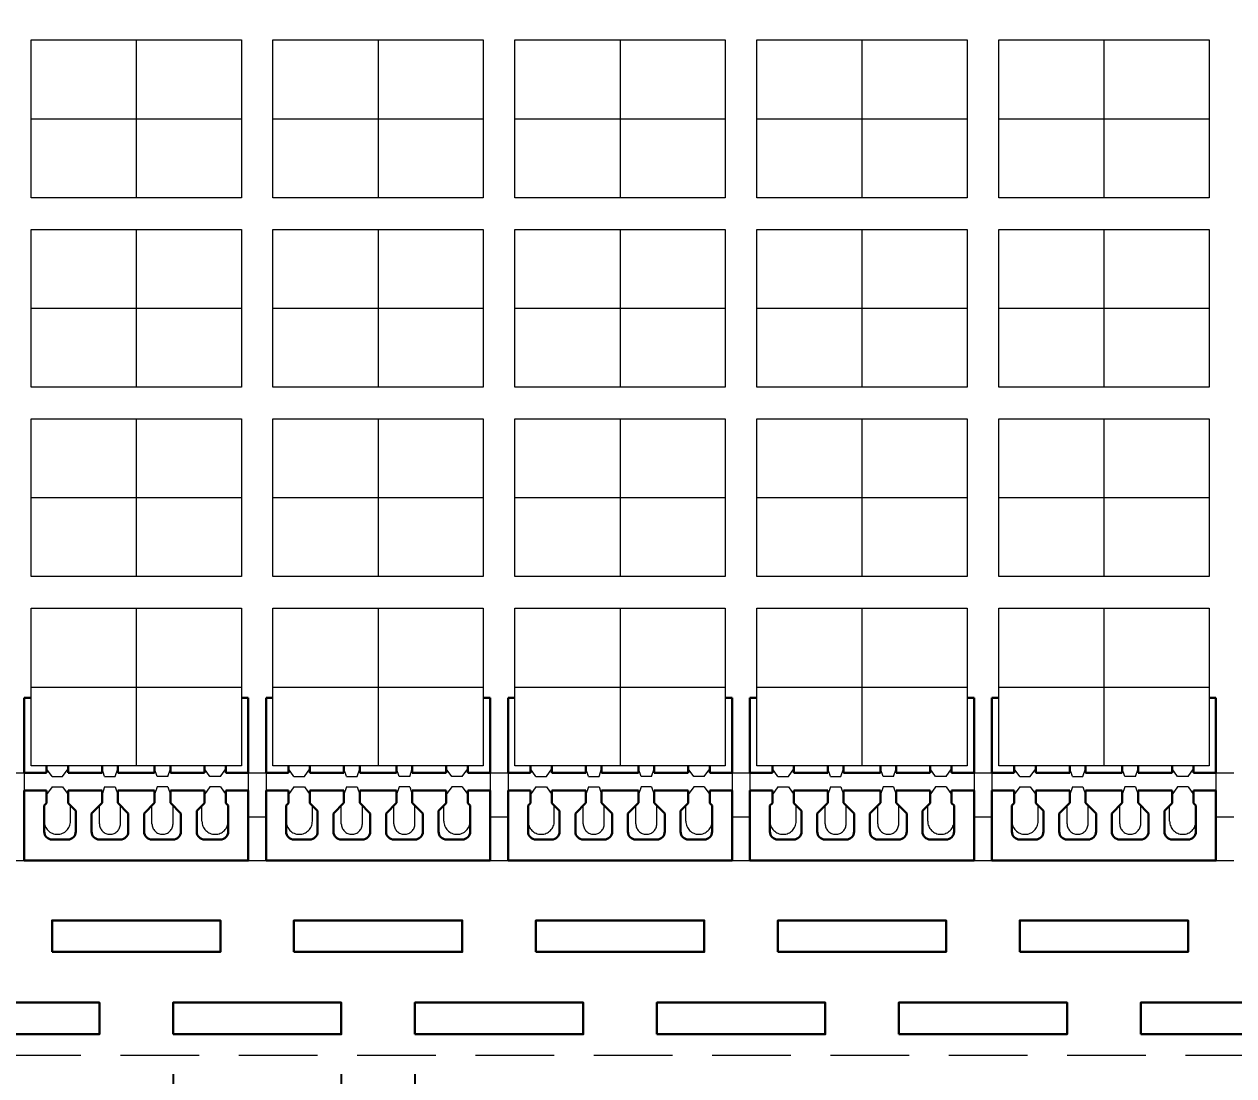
# Model space of a CAD drawing. Extents: x 276.8 to 349.1, y 147.8 to 219.
# Drawn here: x 309.27 to 320.77, y 157.36 to 167.36 of the extents above; entities that cross this region are included whole.
import ezdxf

# ---------------------------------------------------------------- set-up
doc = ezdxf.new("R2010")
doc.units = 0
doc.header["$LTSCALE"] = 3
doc.header["$MEASUREMENT"] = 0
for name, pattern in [('CENTER', [2, 1.25, -0.25, 0.25, -0.25]), ('HIDDEN', [0.375, 0.25, -0.125]), ('PHANTOM', [2.5, 1.25, -0.25, 0.25, -0.25, 0.25, -0.25])]:
    doc.linetypes.add(name, pattern=pattern)
for name, color, linetype, lineweight in [('CLIN', 1, 'CENTER', 15), ('DIM', 4, 'Continuous', 13), ('HIDN', 6, 'HIDDEN', 15), ('HIDN2', 3, 'HIDDEN', 15), ('HIND1', 6, 'HIDDEN', 15), ('OBJ1', 7, 'Continuous', 30), ('OBJ3', 40, 'Continuous', 30), ('PHANTOM', 5, 'PHANTOM', 15), ('SAW', 2, 'HIDDEN', 15)]:
    doc.layers.add(name, color=color, linetype=linetype, lineweight=lineweight)
doc.dimstyles.new('3DEC X 2', dxfattribs={"dimtxt": 0.889, "dimasz": 1.27, "dimexe": 0.381, "dimexo": 0.381, "dimgap": 0.381, "dimtad": 0, "dimdec": 3, "dimzin": 0, "dimdsep": 46, "dimtxsty": 'Standard', "dimcen": 0.09, "dimadec": 0, "dimazin": 0, "dimtfac": 1, "dimtdec": 3, "dimtofl": 0, "dimtmove": 0, "dimatfit": 3, "dimfxl": 1, "dimtolj": 1, "dimtzin": 0, "dimarcsym": 0})

# ---------------------------------------------------------------- blocks, each defined once
blk = doc.blocks.new('*D20')
at = {"layer": 'Defpoints', "color": 0, "transparency": 16777216}
for p in [(215.683, -125.475), (217.283, -125.475), (217.283, -132.667)]:
    blk.add_point(p, dxfattribs=at)
at = {"layer": 'DIM', "color": 0, "lineweight": -2, "transparency": 16777216}
for p, q in [((215.683, -125.856), (215.683, -133.048)), ((217.283, -125.856), (217.283, -133.048)), ((214.413, -132.667), (213.143, -132.667)), ((218.553, -132.667), (219.823, -132.667))]:
    blk.add_line(p, q, dxfattribs=at)
at = {"layer": 'DIM', "color": 0, "transparency": 16777216}
for points in [[(214.413, -132.456), (214.413, -132.879), (215.683, -132.667)], [(218.553, -132.456), (218.553, -132.879), (217.283, -132.667)]]:
    blk.add_solid(points, dxfattribs=at)
at = {"layer": 'DIM', "color": 0, "transparency": 16777216, "insert": (223.019, -132.667), "char_height": 0.889, "attachment_point": 5}
blk.add_mtext('\\A1;1.600TYP', dxfattribs=at)
blk = doc.blocks.new('*D21')
at = {"layer": 'Defpoints', "color": 0, "transparency": 16777216}
for p in [(217.283, -125.475), (217.983, -125.475), (217.983, -131.4)]:
    blk.add_point(p, dxfattribs=at)
at = {"layer": 'DIM', "color": 0, "lineweight": -2, "transparency": 16777216}
for p, q in [((217.283, -125.856), (217.283, -131.781)), ((217.983, -125.856), (217.983, -131.781)), ((216.013, -131.4), (214.743, -131.4)), ((219.253, -131.4), (220.523, -131.4))]:
    blk.add_line(p, q, dxfattribs=at)
at = {"layer": 'DIM', "color": 0, "transparency": 16777216}
for points in [[(216.013, -131.189), (216.013, -131.612), (217.283, -131.4)], [(219.253, -131.189), (219.253, -131.612), (217.983, -131.4)]]:
    blk.add_solid(points, dxfattribs=at)
at = {"layer": 'DIM', "color": 0, "transparency": 16777216, "insert": (224.238, -131.4), "char_height": 0.889, "attachment_point": 5}
blk.add_mtext('\\A1;0.700 TYP', dxfattribs=at)

msp = doc.modelspace()

# ---------------------------------------------------------------- linework, layer by layer
at = {"layer": 'CLIN'}
for p, q in [((310.3332, 167.2071), (310.3332, 165.7071)), ((312.6332, 167.2071), (312.6332, 165.7071)), ((314.9332, 167.2071), (314.9332, 165.7071)), ((317.2332, 167.2071), (317.2332, 165.7071)), ((319.5332, 167.2071), (319.5332, 165.7071)), ((310.3332, 165.4071), (310.3332, 163.9071)), ((312.6332, 165.4071), (312.6332, 163.9071)), ((314.9332, 165.4071), (314.9332, 163.9071)), ((317.2332, 165.4071), (317.2332, 163.9071)), ((319.5332, 165.4071), (319.5332, 163.9071)), ((310.3332, 163.6071), (310.3332, 162.1071)), ((312.6332, 163.6071), (312.6332, 162.1071)), ((314.9332, 163.6071), (314.9332, 162.1071)), ((317.2332, 163.6071), (317.2332, 162.1071)), ((319.5332, 163.6071), (319.5332, 162.1071)), ((310.3332, 161.8071), (310.3332, 160.3071)), ((312.6332, 161.8071), (312.6332, 160.3071)), ((314.9332, 161.8071), (314.9332, 160.3071)), ((317.2332, 161.8071), (317.2332, 160.3071)), ((319.5332, 161.8071), (319.5332, 160.3071))]:
    msp.add_line(p, q, dxfattribs=at)
for points in [[(309.3332, 166.4571), (311.3332, 166.4571)], [(311.6332, 166.4571), (313.6332, 166.4571)], [(313.9332, 166.4571), (315.9332, 166.4571)], [(316.2332, 166.4571), (318.2332, 166.4571)], [(318.5332, 166.4571), (320.5332, 166.4571)], [(309.3332, 164.6571), (311.3332, 164.6571)], [(311.6332, 164.6571), (313.6332, 164.6571)], [(313.9332, 164.6571), (315.9332, 164.6571)], [(316.2332, 164.6571), (318.2332, 164.6571)], [(318.5332, 164.6571), (320.5332, 164.6571)], [(309.3332, 162.8571), (311.3332, 162.8571)], [(311.6332, 162.8571), (313.6332, 162.8571)], [(313.9332, 162.8571), (315.9332, 162.8571)], [(316.2332, 162.8571), (318.2332, 162.8571)], [(318.5332, 162.8571), (320.5332, 162.8571)], [(309.3332, 161.0571), (311.3332, 161.0571)], [(311.6332, 161.0571), (313.6332, 161.0571)], [(313.9332, 161.0571), (315.9332, 161.0571)], [(316.2332, 161.0571), (318.2332, 161.0571)], [(318.5332, 161.0571), (320.5332, 161.0571)]]:
    msp.add_lwpolyline(points, dxfattribs=at)
at = {"layer": 'HIDN'}
for p, q in [((309.4582, 159.7821), (309.4582, 159.9311)), ((309.7082, 159.7821), (309.7082, 159.9311)), ((309.9832, 159.7571), (309.9832, 159.9311)), ((310.1832, 159.7571), (310.1832, 159.9311)), ((310.4832, 159.7571), (310.4832, 159.9311)), ((310.6832, 159.7571), (310.6832, 159.9311)), ((310.9582, 159.7821), (310.9582, 159.9311)), ((311.7582, 159.7821), (311.7582, 159.9311)), ((312.0082, 159.7821), (312.0082, 159.9311)), ((312.2832, 159.7571), (312.2832, 159.9311)), ((312.4832, 159.7571), (312.4832, 159.9311)), ((312.7832, 159.7571), (312.7832, 159.9311)), ((312.9832, 159.7571), (312.9832, 159.9311)), ((313.2582, 159.7821), (313.2582, 159.9311)), ((314.0582, 159.7821), (314.0582, 159.9311)), ((314.3082, 159.7821), (314.3082, 159.9311)), ((314.5832, 159.7571), (314.5832, 159.9311)), ((314.7832, 159.7571), (314.7832, 159.9311)), ((315.0832, 159.7571), (315.0832, 159.9311)), ((315.2832, 159.7571), (315.2832, 159.9311)), ((315.5582, 159.7821), (315.5582, 159.9311)), ((316.3582, 159.7821), (316.3582, 159.9311)), ((316.6082, 159.7821), (316.6082, 159.9311)), ((316.8832, 159.7571), (316.8832, 159.9311)), ((317.0832, 159.7571), (317.0832, 159.9311)), ((317.3832, 159.7571), (317.3832, 159.9311)), ((317.5832, 159.7571), (317.5832, 159.9311)), ((317.8582, 159.7821), (317.8582, 159.9311)), ((318.6582, 159.7821), (318.6582, 159.9311)), ((318.9082, 159.7821), (318.9082, 159.9311)), ((319.1832, 159.7571), (319.1832, 159.9311)), ((319.3832, 159.7571), (319.3832, 159.9311)), ((319.6832, 159.7571), (319.6832, 159.9311)), ((319.8832, 159.7571), (319.8832, 159.9311)), ((320.1582, 159.7821), (320.1582, 159.9311))]:
    msp.add_line(p, q, dxfattribs=at)
msp.add_lwpolyline([(335.1832, 157.5571), (335.1832, 209.5571), (283.1832, 209.5571), (283.1832, 157.5571)], close=True, dxfattribs=at)
for centre, radius, end in [((309.5832, 159.7821), 0.125, 360), ((310.0832, 159.7571), 0.1, 360), ((310.5832, 159.7571), 0.1, 360), ((311.0832, 159.7821), 0.125, 0), ((311.8832, 159.7821), 0.125, 360), ((312.3832, 159.7571), 0.1, 360), ((312.8832, 159.7571), 0.1, 360), ((313.3832, 159.7821), 0.125, 0), ((314.1832, 159.7821), 0.125, 360), ((314.6832, 159.7571), 0.1, 360), ((315.1832, 159.7571), 0.1, 360), ((315.6832, 159.7821), 0.125, 0), ((316.4832, 159.7821), 0.125, 360), ((316.9832, 159.7571), 0.1, 360), ((317.4832, 159.7571), 0.1, 360), ((317.9832, 159.7821), 0.125, 0), ((318.7832, 159.7821), 0.125, 360), ((319.2832, 159.7571), 0.1, 360), ((319.7832, 159.7571), 0.1, 360), ((320.2832, 159.7821), 0.125, 0)]:
    msp.add_arc(centre, radius, 180, end, dxfattribs=at)
at = {"layer": 'HIDN2'}
for p, q in [((309.0982, 160.2421), (309.2682, 160.2421)), ((309.2682, 160.2421), (309.2682, 160.0721)), ((311.3982, 160.2421), (311.5682, 160.2421)), ((311.3982, 160.2421), (311.3982, 160.0721)), ((311.5682, 160.2421), (311.5682, 160.0721)), ((313.6982, 160.2421), (313.8682, 160.2421)), ((313.6982, 160.2421), (313.6982, 160.0721)), ((313.8682, 160.2421), (313.8682, 160.0721)), ((315.9982, 160.2421), (316.1682, 160.2421)), ((315.9982, 160.2421), (315.9982, 160.0721)), ((316.1682, 160.2421), (316.1682, 160.0721)), ((318.2982, 160.2421), (318.4682, 160.2421)), ((318.2982, 160.2421), (318.2982, 160.0721)), ((318.4682, 160.2421), (318.4682, 160.0721)), ((320.5982, 160.2421), (320.7682, 160.2421)), ((320.5982, 160.2421), (320.5982, 160.0721)), ((311.3982, 159.8221), (311.5682, 159.8221)), ((313.6982, 159.8221), (313.8682, 159.8221)), ((315.9982, 159.8221), (316.1682, 159.8221)), ((318.2982, 159.8221), (318.4682, 159.8221)), ((320.5982, 159.8221), (320.7682, 159.8221))]:
    msp.add_line(p, q, dxfattribs=at)
at = {"layer": 'HIND1'}
for p, q in [((309.0982, 159.4071), (309.2682, 159.4071)), ((311.3982, 159.4071), (311.5682, 159.4071)), ((313.6982, 159.4071), (313.8682, 159.4071)), ((315.9982, 159.4071), (316.1682, 159.4071)), ((318.2982, 159.4071), (318.4682, 159.4071)), ((320.5982, 159.4071), (320.7682, 159.4071))]:
    msp.add_line(p, q, dxfattribs=at)
msp.add_lwpolyline([(335.1832, 157.5571), (335.1832, 209.5571), (283.1832, 209.5571), (283.1832, 157.5571)], close=True, dxfattribs=at)
at = {"layer": 'OBJ1'}
for points in [[(309.5332, 158.5391), (311.1332, 158.5391), (311.1332, 158.8391), (309.5332, 158.8391)], [(311.8332, 158.5391), (313.4332, 158.5391), (313.4332, 158.8391), (311.8332, 158.8391)], [(314.1332, 158.5391), (315.7332, 158.5391), (315.7332, 158.8391), (314.1332, 158.8391)], [(316.4332, 158.5391), (318.0332, 158.5391), (318.0332, 158.8391), (316.4332, 158.8391)], [(318.7332, 158.5391), (320.3332, 158.5391), (320.3332, 158.8391), (318.7332, 158.8391)], [(308.3832, 157.7571), (309.9832, 157.7571), (309.9832, 158.0571), (308.3832, 158.0571)], [(310.6832, 157.7571), (312.2832, 157.7571), (312.2832, 158.0571), (310.6832, 158.0571)], [(312.9832, 157.7571), (314.5832, 157.7571), (314.5832, 158.0571), (312.9832, 158.0571)], [(315.2832, 157.7571), (316.8832, 157.7571), (316.8832, 158.0571), (315.2832, 158.0571)], [(317.5832, 157.7571), (319.1832, 157.7571), (319.1832, 158.0571), (317.5832, 158.0571)], [(319.8832, 157.7571), (321.4832, 157.7571), (321.4832, 158.0571), (319.8832, 158.0571)]]:
    msp.add_lwpolyline(points, close=True, dxfattribs=at)
at = {"layer": 'OBJ3'}
for p, q in [((309.3332, 160.9551), (309.2682, 160.9551)), ((311.3332, 160.9551), (311.3982, 160.9551)), ((311.6332, 160.9551), (311.5682, 160.9551)), ((313.6332, 160.9551), (313.6982, 160.9551)), ((313.9332, 160.9551), (313.8682, 160.9551)), ((315.9332, 160.9551), (315.9982, 160.9551)), ((316.2332, 160.9551), (316.1682, 160.9551)), ((318.2332, 160.9551), (318.2982, 160.9551)), ((318.5332, 160.9551), (318.4682, 160.9551)), ((320.5332, 160.9551), (320.5982, 160.9551)), ((309.4812, 160.3071), (309.4812, 160.2421)), ((309.6852, 160.3071), (309.6852, 160.2421)), ((310.0082, 160.3071), (310.0082, 160.2421)), ((310.1582, 160.3071), (310.1582, 160.2421)), ((310.5082, 160.3071), (310.5082, 160.2421)), ((310.6582, 160.3071), (310.6582, 160.2421)), ((310.9812, 160.3071), (310.9812, 160.2421)), ((311.1852, 160.3071), (311.1852, 160.2421)), ((311.7812, 160.3071), (311.7812, 160.2421)), ((311.9852, 160.3071), (311.9852, 160.2421)), ((312.3082, 160.3071), (312.3082, 160.2421)), ((312.4582, 160.3071), (312.4582, 160.2421)), ((312.8082, 160.3071), (312.8082, 160.2421)), ((312.9582, 160.3071), (312.9582, 160.2421)), ((313.2812, 160.3071), (313.2812, 160.2421)), ((313.4852, 160.3071), (313.4852, 160.2421)), ((314.0812, 160.3071), (314.0812, 160.2421)), ((314.2852, 160.3071), (314.2852, 160.2421)), ((314.6082, 160.3071), (314.6082, 160.2421)), ((314.7582, 160.3071), (314.7582, 160.2421)), ((315.1082, 160.3071), (315.1082, 160.2421)), ((315.2582, 160.3071), (315.2582, 160.2421)), ((315.5812, 160.3071), (315.5812, 160.2421)), ((315.7852, 160.3071), (315.7852, 160.2421)), ((316.3812, 160.3071), (316.3812, 160.2421)), ((316.5852, 160.3071), (316.5852, 160.2421)), ((316.9082, 160.3071), (316.9082, 160.2421)), ((317.0582, 160.3071), (317.0582, 160.2421)), ((317.4082, 160.3071), (317.4082, 160.2421)), ((317.5582, 160.3071), (317.5582, 160.2421)), ((317.8812, 160.3071), (317.8812, 160.2421)), ((318.0852, 160.3071), (318.0852, 160.2421)), ((318.6812, 160.3071), (318.6812, 160.2421)), ((318.8852, 160.3071), (318.8852, 160.2421)), ((319.2082, 160.3071), (319.2082, 160.2421)), ((319.3582, 160.3071), (319.3582, 160.2421)), ((319.7082, 160.3071), (319.7082, 160.2421)), ((319.8582, 160.3071), (319.8582, 160.2421)), ((320.1812, 160.3071), (320.1812, 160.2421)), ((320.3852, 160.3071), (320.3852, 160.2421)), ((309.4812, 160.0721), (309.2682, 160.0721)), ((309.2682, 160.0721), (309.2682, 159.4071)), ((309.4812, 160.0071), (309.4812, 160.0721)), ((309.4812, 159.9541), (309.4812, 160.0071)), ((309.6852, 160.0071), (309.6852, 160.0721)), ((309.6852, 159.9541), (309.6852, 160.0071)), ((310.0082, 160.0071), (310.0082, 160.0721)), ((310.0082, 159.9561), (310.0082, 160.0071)), ((310.1582, 160.0071), (310.1582, 160.0721)), ((310.1582, 159.9561), (310.1582, 160.0071)), ((310.5082, 160.0071), (310.5082, 160.0721)), ((310.5082, 159.9561), (310.5082, 160.0071)), ((310.6582, 160.0071), (310.6582, 160.0721)), ((310.6582, 159.9561), (310.6582, 160.0071)), ((310.9812, 160.0071), (310.9812, 160.0721)), ((310.9812, 159.9541), (310.9812, 160.0071)), ((311.1852, 160.0071), (311.1852, 160.0721)), ((311.1852, 159.9541), (311.1852, 160.0071)), ((311.7812, 160.0721), (311.5682, 160.0721)), ((311.5682, 160.0721), (311.5682, 159.4071)), ((311.7812, 160.0071), (311.7812, 160.0721)), ((311.7812, 159.9541), (311.7812, 160.0071)), ((311.9852, 160.0071), (311.9852, 160.0721)), ((311.9852, 159.9541), (311.9852, 160.0071)), ((312.3082, 160.0071), (312.3082, 160.0721)), ((312.3082, 159.9561), (312.3082, 160.0071)), ((312.4582, 160.0071), (312.4582, 160.0721)), ((312.4582, 159.9561), (312.4582, 160.0071)), ((312.8082, 160.0071), (312.8082, 160.0721)), ((312.8082, 159.9561), (312.8082, 160.0071)), ((312.9582, 160.0071), (312.9582, 160.0721)), ((312.9582, 159.9561), (312.9582, 160.0071)), ((313.2812, 160.0071), (313.2812, 160.0721)), ((313.2812, 159.9541), (313.2812, 160.0071)), ((313.4852, 160.0071), (313.4852, 160.0721)), ((313.4852, 159.9541), (313.4852, 160.0071)), ((314.0812, 160.0721), (313.8682, 160.0721)), ((313.8682, 160.0721), (313.8682, 159.4071)), ((314.0812, 160.0071), (314.0812, 160.0721)), ((314.0812, 159.9541), (314.0812, 160.0071)), ((314.2852, 160.0071), (314.2852, 160.0721)), ((314.2852, 159.9541), (314.2852, 160.0071)), ((314.6082, 160.0071), (314.6082, 160.0721)), ((314.6082, 159.9561), (314.6082, 160.0071)), ((314.7582, 160.0071), (314.7582, 160.0721)), ((314.7582, 159.9561), (314.7582, 160.0071)), ((315.1082, 160.0071), (315.1082, 160.0721)), ((315.1082, 159.9561), (315.1082, 160.0071)), ((315.2582, 160.0071), (315.2582, 160.0721)), ((315.2582, 159.9561), (315.2582, 160.0071)), ((315.5812, 160.0071), (315.5812, 160.0721)), ((315.5812, 159.9541), (315.5812, 160.0071)), ((315.7852, 160.0071), (315.7852, 160.0721)), ((315.7852, 159.9541), (315.7852, 160.0071)), ((316.3812, 160.0721), (316.1682, 160.0721)), ((316.1682, 160.0721), (316.1682, 159.4071)), ((316.3812, 160.0071), (316.3812, 160.0721)), ((316.3812, 159.9541), (316.3812, 160.0071)), ((316.5852, 160.0071), (316.5852, 160.0721)), ((316.5852, 159.9541), (316.5852, 160.0071)), ((316.9082, 160.0071), (316.9082, 160.0721)), ((316.9082, 159.9561), (316.9082, 160.0071)), ((317.0582, 160.0071), (317.0582, 160.0721)), ((317.0582, 159.9561), (317.0582, 160.0071)), ((317.4082, 160.0071), (317.4082, 160.0721)), ((317.4082, 159.9561), (317.4082, 160.0071)), ((317.5582, 160.0071), (317.5582, 160.0721)), ((317.5582, 159.9561), (317.5582, 160.0071)), ((317.8812, 160.0071), (317.8812, 160.0721)), ((317.8812, 159.9541), (317.8812, 160.0071)), ((318.0852, 160.0071), (318.0852, 160.0721)), ((318.0852, 159.9541), (318.0852, 160.0071)), ((318.6812, 160.0721), (318.4682, 160.0721)), ((318.4682, 160.0721), (318.4682, 159.4071)), ((318.6812, 160.0071), (318.6812, 160.0721)), ((318.6812, 159.9541), (318.6812, 160.0071)), ((318.8852, 160.0071), (318.8852, 160.0721)), ((318.8852, 159.9541), (318.8852, 160.0071)), ((319.2082, 160.0071), (319.2082, 160.0721)), ((319.2082, 159.9561), (319.2082, 160.0071)), ((319.3582, 160.0071), (319.3582, 160.0721)), ((319.3582, 159.9561), (319.3582, 160.0071)), ((319.7082, 160.0071), (319.7082, 160.0721)), ((319.7082, 159.9561), (319.7082, 160.0071)), ((319.8582, 160.0071), (319.8582, 160.0721)), ((319.8582, 159.9561), (319.8582, 160.0071)), ((320.1812, 160.0071), (320.1812, 160.0721)), ((320.1812, 159.9541), (320.1812, 160.0071)), ((320.3852, 160.0071), (320.3852, 160.0721)), ((320.3852, 159.9541), (320.3852, 160.0071)), ((309.4582, 159.9311), (309.4812, 159.9541)), ((309.4582, 159.6831), (309.4582, 159.9311)), ((309.6852, 159.9541), (309.7582, 159.8811)), ((309.7582, 159.6831), (309.7582, 159.8811)), ((309.9082, 159.8561), (310.0082, 159.9561)), ((309.9082, 159.6831), (309.9082, 159.8561)), ((310.1582, 159.9561), (310.2582, 159.8561)), ((310.2582, 159.6831), (310.2582, 159.8561)), ((310.5082, 159.9561), (310.4082, 159.8561)), ((310.4082, 159.6831), (310.4082, 159.8561)), ((310.7582, 159.8561), (310.6582, 159.9561)), ((310.7582, 159.6831), (310.7582, 159.8561)), ((310.9082, 159.8811), (310.9812, 159.9541)), ((310.9082, 159.6831), (310.9082, 159.8811)), ((311.1852, 159.9541), (311.2082, 159.9311)), ((311.2082, 159.6831), (311.2082, 159.9311)), ((311.7582, 159.9311), (311.7812, 159.9541)), ((311.7582, 159.6831), (311.7582, 159.9311)), ((311.9852, 159.9541), (312.0582, 159.8811)), ((312.0582, 159.6831), (312.0582, 159.8811)), ((312.2082, 159.8561), (312.3082, 159.9561)), ((312.2082, 159.6831), (312.2082, 159.8561)), ((312.4582, 159.9561), (312.5582, 159.8561)), ((312.5582, 159.6831), (312.5582, 159.8561)), ((312.8082, 159.9561), (312.7082, 159.8561)), ((312.7082, 159.6831), (312.7082, 159.8561)), ((313.0582, 159.8561), (312.9582, 159.9561)), ((313.0582, 159.6831), (313.0582, 159.8561)), ((313.2082, 159.8811), (313.2812, 159.9541)), ((313.2082, 159.6831), (313.2082, 159.8811)), ((313.4852, 159.9541), (313.5082, 159.9311)), ((313.5082, 159.6831), (313.5082, 159.9311)), ((314.0582, 159.9311), (314.0812, 159.9541)), ((314.0582, 159.6831), (314.0582, 159.9311)), ((314.2852, 159.9541), (314.3582, 159.8811)), ((314.3582, 159.6831), (314.3582, 159.8811)), ((314.5082, 159.8561), (314.6082, 159.9561)), ((314.5082, 159.6831), (314.5082, 159.8561)), ((314.7582, 159.9561), (314.8582, 159.8561)), ((314.8582, 159.6831), (314.8582, 159.8561)), ((315.1082, 159.9561), (315.0082, 159.8561)), ((315.0082, 159.6831), (315.0082, 159.8561)), ((315.3582, 159.8561), (315.2582, 159.9561)), ((315.3582, 159.6831), (315.3582, 159.8561)), ((315.5082, 159.8811), (315.5812, 159.9541)), ((315.5082, 159.6831), (315.5082, 159.8811)), ((315.7852, 159.9541), (315.8082, 159.9311)), ((315.8082, 159.6831), (315.8082, 159.9311)), ((316.3582, 159.9311), (316.3812, 159.9541)), ((316.3582, 159.6831), (316.3582, 159.9311)), ((316.5852, 159.9541), (316.6582, 159.8811)), ((316.6582, 159.6831), (316.6582, 159.8811)), ((316.8082, 159.8561), (316.9082, 159.9561)), ((316.8082, 159.6831), (316.8082, 159.8561)), ((317.0582, 159.9561), (317.1582, 159.8561)), ((317.1582, 159.6831), (317.1582, 159.8561)), ((317.4082, 159.9561), (317.3082, 159.8561)), ((317.3082, 159.6831), (317.3082, 159.8561)), ((317.6582, 159.8561), (317.5582, 159.9561)), ((317.6582, 159.6831), (317.6582, 159.8561)), ((317.8082, 159.8811), (317.8812, 159.9541)), ((317.8082, 159.6831), (317.8082, 159.8811)), ((318.0852, 159.9541), (318.1082, 159.9311)), ((318.1082, 159.6831), (318.1082, 159.9311)), ((318.6582, 159.9311), (318.6812, 159.9541)), ((318.6582, 159.6831), (318.6582, 159.9311)), ((318.8852, 159.9541), (318.9582, 159.8811)), ((318.9582, 159.6831), (318.9582, 159.8811)), ((319.1082, 159.8561), (319.2082, 159.9561)), ((319.1082, 159.6831), (319.1082, 159.8561)), ((319.3582, 159.9561), (319.4582, 159.8561)), ((319.4582, 159.6831), (319.4582, 159.8561)), ((319.7082, 159.9561), (319.6082, 159.8561)), ((319.6082, 159.6831), (319.6082, 159.8561)), ((319.9582, 159.8561), (319.8582, 159.9561)), ((319.9582, 159.6831), (319.9582, 159.8561)), ((320.1082, 159.8811), (320.1812, 159.9541)), ((320.1082, 159.6831), (320.1082, 159.8811)), ((320.3852, 159.9541), (320.4082, 159.9311)), ((320.4082, 159.6831), (320.4082, 159.9311)), ((309.6822, 159.6071), (309.5342, 159.6071)), ((310.1822, 159.6071), (309.9842, 159.6071)), ((310.6822, 159.6071), (310.4842, 159.6071)), ((311.1322, 159.6071), (310.9842, 159.6071)), ((311.9822, 159.6071), (311.8342, 159.6071)), ((312.4822, 159.6071), (312.2842, 159.6071)), ((312.9822, 159.6071), (312.7842, 159.6071)), ((313.4322, 159.6071), (313.2842, 159.6071)), ((314.2822, 159.6071), (314.1342, 159.6071)), ((314.7822, 159.6071), (314.5842, 159.6071)), ((315.2822, 159.6071), (315.0842, 159.6071)), ((315.7322, 159.6071), (315.5842, 159.6071)), ((316.5822, 159.6071), (316.4342, 159.6071)), ((317.0822, 159.6071), (316.8842, 159.6071)), ((317.5822, 159.6071), (317.3842, 159.6071)), ((318.0322, 159.6071), (317.8842, 159.6071)), ((318.8822, 159.6071), (318.7342, 159.6071)), ((319.3822, 159.6071), (319.1842, 159.6071)), ((319.8822, 159.6071), (319.6842, 159.6071)), ((320.3322, 159.6071), (320.1842, 159.6071))]:
    msp.add_line(p, q, dxfattribs=at)
for points in [[(309.4812, 160.2421), (309.2682, 160.2421), (309.2682, 160.9551)], [(311.3982, 160.9551), (311.3982, 160.2421), (311.1852, 160.2421)], [(311.7812, 160.2421), (311.5682, 160.2421), (311.5682, 160.9551)], [(313.6982, 160.9551), (313.6982, 160.2421), (313.4852, 160.2421)], [(314.0812, 160.2421), (313.8682, 160.2421), (313.8682, 160.9551)], [(315.9982, 160.9551), (315.9982, 160.2421), (315.7852, 160.2421)], [(316.3812, 160.2421), (316.1682, 160.2421), (316.1682, 160.9551)], [(318.2982, 160.9551), (318.2982, 160.2421), (318.0852, 160.2421)], [(318.6812, 160.2421), (318.4682, 160.2421), (318.4682, 160.9551)], [(320.5982, 160.9551), (320.5982, 160.2421), (320.3852, 160.2421)], [(310.0082, 160.2421), (309.6852, 160.2421)], [(310.5082, 160.2421), (310.1582, 160.2421)], [(310.9812, 160.2421), (310.6582, 160.2421)], [(312.3082, 160.2421), (311.9852, 160.2421)], [(312.8082, 160.2421), (312.4582, 160.2421)], [(313.2812, 160.2421), (312.9582, 160.2421)], [(314.6082, 160.2421), (314.2852, 160.2421)], [(315.1082, 160.2421), (314.7582, 160.2421)], [(315.5812, 160.2421), (315.2582, 160.2421)], [(316.9082, 160.2421), (316.5852, 160.2421)], [(317.4082, 160.2421), (317.0582, 160.2421)], [(317.8812, 160.2421), (317.5582, 160.2421)], [(319.2082, 160.2421), (318.8852, 160.2421)], [(319.7082, 160.2421), (319.3582, 160.2421)], [(320.1812, 160.2421), (319.8582, 160.2421)], [(309.2682, 159.4071), (311.3982, 159.4071), (311.3982, 160.0721), (311.1852, 160.0721)], [(310.0082, 160.0721), (309.6852, 160.0721)], [(310.5082, 160.0721), (310.1582, 160.0721)], [(310.5082, 160.0721), (310.1582, 160.0721)], [(310.9812, 160.0721), (310.6582, 160.0721)], [(311.5682, 159.4071), (313.6982, 159.4071), (313.6982, 160.0721), (313.4852, 160.0721)], [(312.3082, 160.0721), (311.9852, 160.0721)], [(312.8082, 160.0721), (312.4582, 160.0721)], [(312.8082, 160.0721), (312.4582, 160.0721)], [(313.2812, 160.0721), (312.9582, 160.0721)], [(313.8682, 159.4071), (315.9982, 159.4071), (315.9982, 160.0721), (315.7852, 160.0721)], [(314.6082, 160.0721), (314.2852, 160.0721)], [(315.1082, 160.0721), (314.7582, 160.0721)], [(315.1082, 160.0721), (314.7582, 160.0721)], [(315.5812, 160.0721), (315.2582, 160.0721)], [(316.1682, 159.4071), (318.2982, 159.4071), (318.2982, 160.0721), (318.0852, 160.0721)], [(316.9082, 160.0721), (316.5852, 160.0721)], [(317.4082, 160.0721), (317.0582, 160.0721)], [(317.4082, 160.0721), (317.0582, 160.0721)], [(317.8812, 160.0721), (317.5582, 160.0721)], [(318.4682, 159.4071), (320.5982, 159.4071), (320.5982, 160.0721), (320.3852, 160.0721)], [(319.2082, 160.0721), (318.8852, 160.0721)], [(319.7082, 160.0721), (319.3582, 160.0721)], [(319.7082, 160.0721), (319.3582, 160.0721)], [(320.1812, 160.0721), (319.8582, 160.0721)]]:
    msp.add_lwpolyline(points, dxfattribs=at)
for centre, start, end in [((309.5342, 159.6831), 180, 270), ((309.6822, 159.6831), 270, 360), ((309.9842, 159.6831), 180, 270), ((310.1822, 159.6831), 270, 0), ((310.4842, 159.6831), 180, 270), ((310.6822, 159.6831), 270, 360), ((310.9842, 159.6831), 180, 270), ((311.1322, 159.6831), 270, 0), ((311.8342, 159.6831), 180, 270), ((311.9822, 159.6831), 270, 360), ((312.2842, 159.6831), 180, 270), ((312.4822, 159.6831), 270, 0), ((312.7842, 159.6831), 180, 270), ((312.9822, 159.6831), 270, 360), ((313.2842, 159.6831), 180, 270), ((313.4322, 159.6831), 270, 0), ((314.1342, 159.6831), 180, 270), ((314.2822, 159.6831), 270, 360), ((314.5842, 159.6831), 180, 270), ((314.7822, 159.6831), 270, 0), ((315.0842, 159.6831), 180, 270), ((315.2822, 159.6831), 270, 360), ((315.5842, 159.6831), 180, 270), ((315.7322, 159.6831), 270, 0), ((316.4342, 159.6831), 180, 270), ((316.5822, 159.6831), 270, 360), ((316.8842, 159.6831), 180, 270), ((317.0822, 159.6831), 270, 0), ((317.3842, 159.6831), 180, 270), ((317.5822, 159.6831), 270, 360), ((317.8842, 159.6831), 180, 270), ((318.0322, 159.6831), 270, 0), ((318.7342, 159.6831), 180, 270), ((318.8822, 159.6831), 270, 360), ((319.1842, 159.6831), 180, 270), ((319.3822, 159.6831), 270, 0), ((319.6842, 159.6831), 180, 270), ((319.8822, 159.6831), 270, 360), ((320.1842, 159.6831), 180, 270), ((320.3322, 159.6831), 270, 0)]:
    msp.add_arc(centre, 0.076, start, end, dxfattribs=at)
at = {"layer": 'PHANTOM'}
for points in [[(311.3332, 165.7071), (309.3332, 165.7071), (309.3332, 167.2071), (311.3332, 167.2071)], [(313.6332, 165.7071), (311.6332, 165.7071), (311.6332, 167.2071), (313.6332, 167.2071)], [(315.9332, 165.7071), (313.9332, 165.7071), (313.9332, 167.2071), (315.9332, 167.2071)], [(318.2332, 165.7071), (316.2332, 165.7071), (316.2332, 167.2071), (318.2332, 167.2071)], [(320.5332, 165.7071), (318.5332, 165.7071), (318.5332, 167.2071), (320.5332, 167.2071)], [(311.3332, 163.9071), (309.3332, 163.9071), (309.3332, 165.4071), (311.3332, 165.4071)], [(313.6332, 163.9071), (311.6332, 163.9071), (311.6332, 165.4071), (313.6332, 165.4071)], [(315.9332, 163.9071), (313.9332, 163.9071), (313.9332, 165.4071), (315.9332, 165.4071)], [(318.2332, 163.9071), (316.2332, 163.9071), (316.2332, 165.4071), (318.2332, 165.4071)], [(320.5332, 163.9071), (318.5332, 163.9071), (318.5332, 165.4071), (320.5332, 165.4071)], [(311.3332, 162.1071), (309.3332, 162.1071), (309.3332, 163.6071), (311.3332, 163.6071)], [(313.6332, 162.1071), (311.6332, 162.1071), (311.6332, 163.6071), (313.6332, 163.6071)], [(315.9332, 162.1071), (313.9332, 162.1071), (313.9332, 163.6071), (315.9332, 163.6071)], [(318.2332, 162.1071), (316.2332, 162.1071), (316.2332, 163.6071), (318.2332, 163.6071)], [(320.5332, 162.1071), (318.5332, 162.1071), (318.5332, 163.6071), (320.5332, 163.6071)], [(311.3332, 160.3071), (309.3332, 160.3071), (309.3332, 161.8071), (311.3332, 161.8071)], [(313.6332, 160.3071), (311.6332, 160.3071), (311.6332, 161.8071), (313.6332, 161.8071)], [(315.9332, 160.3071), (313.9332, 160.3071), (313.9332, 161.8071), (315.9332, 161.8071)], [(318.2332, 160.3071), (316.2332, 160.3071), (316.2332, 161.8071), (318.2332, 161.8071)], [(320.5332, 160.3071), (318.5332, 160.3071), (318.5332, 161.8071), (320.5332, 161.8071)]]:
    msp.add_lwpolyline(points, close=True, dxfattribs=at)
at = {"layer": 'SAW'}
for p, q in [((309.5332, 160.2071), (309.4812, 160.2801)), ((309.5332, 160.2071), (309.6332, 160.2071)), ((309.5332, 160.2071), (309.6332, 160.2071)), ((309.6332, 160.2071), (309.6852, 160.2801)), ((310.0332, 160.2071), (310.0082, 160.2801)), ((310.0332, 160.2071), (310.0082, 160.2801)), ((310.0332, 160.2071), (310.1332, 160.2071)), ((310.0332, 160.2071), (310.1332, 160.2071)), ((310.1332, 160.2071), (310.1582, 160.2801)), ((310.1332, 160.2071), (310.1582, 160.2801)), ((310.5332, 160.2071), (310.5082, 160.2801)), ((310.5332, 160.2071), (310.5082, 160.2801)), ((310.6332, 160.2071), (310.5332, 160.2071)), ((310.6332, 160.2071), (310.5332, 160.2071)), ((310.6332, 160.2071), (310.6582, 160.2801)), ((311.0332, 160.2071), (310.9812, 160.2801)), ((311.1332, 160.2071), (311.0332, 160.2071)), ((311.1332, 160.2071), (311.0332, 160.2071)), ((311.1332, 160.2071), (311.1852, 160.2801)), ((311.8332, 160.2071), (311.7812, 160.2801)), ((311.8332, 160.2071), (311.9332, 160.2071)), ((311.8332, 160.2071), (311.9332, 160.2071)), ((311.9332, 160.2071), (311.9852, 160.2801)), ((312.3332, 160.2071), (312.3082, 160.2801)), ((312.3332, 160.2071), (312.3082, 160.2801)), ((312.3332, 160.2071), (312.4332, 160.2071)), ((312.3332, 160.2071), (312.4332, 160.2071)), ((312.4332, 160.2071), (312.4582, 160.2801)), ((312.4332, 160.2071), (312.4582, 160.2801)), ((312.8332, 160.2071), (312.8082, 160.2801)), ((312.8332, 160.2071), (312.8082, 160.2801)), ((312.9332, 160.2071), (312.8332, 160.2071)), ((312.9332, 160.2071), (312.8332, 160.2071)), ((312.9332, 160.2071), (312.9582, 160.2801)), ((313.3332, 160.2071), (313.2812, 160.2801)), ((313.4332, 160.2071), (313.3332, 160.2071)), ((313.4332, 160.2071), (313.3332, 160.2071)), ((313.4332, 160.2071), (313.4852, 160.2801)), ((314.1332, 160.2071), (314.0812, 160.2801)), ((314.1332, 160.2071), (314.2332, 160.2071)), ((314.1332, 160.2071), (314.2332, 160.2071)), ((314.2332, 160.2071), (314.2852, 160.2801)), ((314.6332, 160.2071), (314.6082, 160.2801)), ((314.6332, 160.2071), (314.6082, 160.2801)), ((314.6332, 160.2071), (314.7332, 160.2071)), ((314.6332, 160.2071), (314.7332, 160.2071)), ((314.7332, 160.2071), (314.7582, 160.2801)), ((314.7332, 160.2071), (314.7582, 160.2801)), ((315.1332, 160.2071), (315.1082, 160.2801)), ((315.1332, 160.2071), (315.1082, 160.2801)), ((315.2332, 160.2071), (315.1332, 160.2071)), ((315.2332, 160.2071), (315.1332, 160.2071)), ((315.2332, 160.2071), (315.2582, 160.2801)), ((315.6332, 160.2071), (315.5812, 160.2801)), ((315.7332, 160.2071), (315.6332, 160.2071)), ((315.7332, 160.2071), (315.6332, 160.2071)), ((315.7332, 160.2071), (315.7852, 160.2801)), ((316.4332, 160.2071), (316.3812, 160.2801)), ((316.4332, 160.2071), (316.5332, 160.2071)), ((316.4332, 160.2071), (316.5332, 160.2071)), ((316.5332, 160.2071), (316.5852, 160.2801)), ((316.9332, 160.2071), (316.9082, 160.2801)), ((316.9332, 160.2071), (316.9082, 160.2801)), ((316.9332, 160.2071), (317.0332, 160.2071)), ((316.9332, 160.2071), (317.0332, 160.2071)), ((317.0332, 160.2071), (317.0582, 160.2801)), ((317.0332, 160.2071), (317.0582, 160.2801)), ((317.4332, 160.2071), (317.4082, 160.2801)), ((317.4332, 160.2071), (317.4082, 160.2801)), ((317.5332, 160.2071), (317.4332, 160.2071)), ((317.5332, 160.2071), (317.4332, 160.2071)), ((317.5332, 160.2071), (317.5582, 160.2801)), ((317.9332, 160.2071), (317.8812, 160.2801)), ((318.0332, 160.2071), (317.9332, 160.2071)), ((318.0332, 160.2071), (317.9332, 160.2071)), ((318.0332, 160.2071), (318.0852, 160.2801)), ((318.7332, 160.2071), (318.6812, 160.2801)), ((318.7332, 160.2071), (318.8332, 160.2071)), ((318.7332, 160.2071), (318.8332, 160.2071)), ((318.8332, 160.2071), (318.8852, 160.2801)), ((319.2332, 160.2071), (319.2082, 160.2801)), ((319.2332, 160.2071), (319.2082, 160.2801)), ((319.2332, 160.2071), (319.3332, 160.2071)), ((319.2332, 160.2071), (319.3332, 160.2071)), ((319.3332, 160.2071), (319.3582, 160.2801)), ((319.3332, 160.2071), (319.3582, 160.2801)), ((319.7332, 160.2071), (319.7082, 160.2801)), ((319.7332, 160.2071), (319.7082, 160.2801)), ((319.8332, 160.2071), (319.7332, 160.2071)), ((319.8332, 160.2071), (319.7332, 160.2071)), ((319.8332, 160.2071), (319.8582, 160.2801)), ((320.2332, 160.2071), (320.1812, 160.2801)), ((320.3332, 160.2071), (320.2332, 160.2071)), ((320.3332, 160.2071), (320.2332, 160.2071)), ((320.3332, 160.2071), (320.3852, 160.2801)), ((309.5332, 160.1071), (309.4812, 160.0341)), ((309.5332, 160.1071), (309.6332, 160.1071)), ((309.6332, 160.1071), (309.6852, 160.0341)), ((310.0332, 160.1071), (310.0082, 160.0341)), ((310.0332, 160.1071), (310.0082, 160.0341)), ((310.0332, 160.1071), (310.1332, 160.1071)), ((310.0332, 160.1071), (310.1332, 160.1071)), ((310.1332, 160.1071), (310.1582, 160.0341)), ((310.1332, 160.1071), (310.1582, 160.0341)), ((310.5332, 160.1071), (310.5082, 160.0341)), ((310.5332, 160.1071), (310.5082, 160.0341)), ((310.6332, 160.1071), (310.5332, 160.1071)), ((310.6332, 160.1071), (310.5332, 160.1071)), ((310.6332, 160.1071), (310.6582, 160.0341)), ((311.0332, 160.1071), (310.9812, 160.0341)), ((311.1332, 160.1071), (311.0332, 160.1071)), ((311.1332, 160.1071), (311.0332, 160.1071)), ((311.1332, 160.1071), (311.1852, 160.0341)), ((311.8332, 160.1071), (311.7812, 160.0341)), ((311.8332, 160.1071), (311.9332, 160.1071)), ((311.9332, 160.1071), (311.9852, 160.0341)), ((312.3332, 160.1071), (312.3082, 160.0341)), ((312.3332, 160.1071), (312.3082, 160.0341)), ((312.3332, 160.1071), (312.4332, 160.1071)), ((312.3332, 160.1071), (312.4332, 160.1071)), ((312.4332, 160.1071), (312.4582, 160.0341)), ((312.4332, 160.1071), (312.4582, 160.0341)), ((312.8332, 160.1071), (312.8082, 160.0341)), ((312.8332, 160.1071), (312.8082, 160.0341)), ((312.9332, 160.1071), (312.8332, 160.1071)), ((312.9332, 160.1071), (312.8332, 160.1071)), ((312.9332, 160.1071), (312.9582, 160.0341)), ((313.3332, 160.1071), (313.2812, 160.0341)), ((313.4332, 160.1071), (313.3332, 160.1071)), ((313.4332, 160.1071), (313.3332, 160.1071)), ((313.4332, 160.1071), (313.4852, 160.0341)), ((314.1332, 160.1071), (314.0812, 160.0341)), ((314.1332, 160.1071), (314.2332, 160.1071)), ((314.2332, 160.1071), (314.2852, 160.0341)), ((314.6332, 160.1071), (314.6082, 160.0341)), ((314.6332, 160.1071), (314.6082, 160.0341)), ((314.6332, 160.1071), (314.7332, 160.1071)), ((314.6332, 160.1071), (314.7332, 160.1071)), ((314.7332, 160.1071), (314.7582, 160.0341)), ((314.7332, 160.1071), (314.7582, 160.0341)), ((315.1332, 160.1071), (315.1082, 160.0341)), ((315.1332, 160.1071), (315.1082, 160.0341)), ((315.2332, 160.1071), (315.1332, 160.1071)), ((315.2332, 160.1071), (315.1332, 160.1071)), ((315.2332, 160.1071), (315.2582, 160.0341)), ((315.6332, 160.1071), (315.5812, 160.0341)), ((315.7332, 160.1071), (315.6332, 160.1071)), ((315.7332, 160.1071), (315.6332, 160.1071)), ((315.7332, 160.1071), (315.7852, 160.0341)), ((316.4332, 160.1071), (316.3812, 160.0341)), ((316.4332, 160.1071), (316.5332, 160.1071)), ((316.5332, 160.1071), (316.5852, 160.0341)), ((316.9332, 160.1071), (316.9082, 160.0341)), ((316.9332, 160.1071), (316.9082, 160.0341)), ((316.9332, 160.1071), (317.0332, 160.1071)), ((316.9332, 160.1071), (317.0332, 160.1071)), ((317.0332, 160.1071), (317.0582, 160.0341)), ((317.0332, 160.1071), (317.0582, 160.0341)), ((317.4332, 160.1071), (317.4082, 160.0341)), ((317.4332, 160.1071), (317.4082, 160.0341)), ((317.5332, 160.1071), (317.4332, 160.1071)), ((317.5332, 160.1071), (317.4332, 160.1071)), ((317.5332, 160.1071), (317.5582, 160.0341)), ((317.9332, 160.1071), (317.8812, 160.0341)), ((318.0332, 160.1071), (317.9332, 160.1071)), ((318.0332, 160.1071), (317.9332, 160.1071)), ((318.0332, 160.1071), (318.0852, 160.0341)), ((318.7332, 160.1071), (318.6812, 160.0341)), ((318.7332, 160.1071), (318.8332, 160.1071)), ((318.8332, 160.1071), (318.8852, 160.0341)), ((319.2332, 160.1071), (319.2082, 160.0341)), ((319.2332, 160.1071), (319.2082, 160.0341)), ((319.2332, 160.1071), (319.3332, 160.1071)), ((319.2332, 160.1071), (319.3332, 160.1071)), ((319.3332, 160.1071), (319.3582, 160.0341)), ((319.3332, 160.1071), (319.3582, 160.0341)), ((319.7332, 160.1071), (319.7082, 160.0341)), ((319.7332, 160.1071), (319.7082, 160.0341)), ((319.8332, 160.1071), (319.7332, 160.1071)), ((319.8332, 160.1071), (319.7332, 160.1071)), ((319.8332, 160.1071), (319.8582, 160.0341)), ((320.2332, 160.1071), (320.1812, 160.0341)), ((320.3332, 160.1071), (320.2332, 160.1071)), ((320.3332, 160.1071), (320.2332, 160.1071)), ((320.3332, 160.1071), (320.3852, 160.0341))]:
    msp.add_line(p, q, dxfattribs=at)

# ---------------------------------------------------------------- dimensions: what is measured, and where the dimension line sits
at = {"layer": 'DIM'}
for base, p1, p2, text, picture, middle in [((312.2832, 150.5645), (310.6832, 157.7571), (312.2832, 157.7571), '<>TYP', '*D20', (318.0194, 150.5645)), ((312.9832, 151.8315), (312.2832, 157.7571), (312.9832, 157.7571), '<> TYP', '*D21', (319.2379, 151.8315))]:
    dim = msp.add_linear_dim(base=base, p1=p1, p2=p2, text=text, dimstyle='3DEC X 2', dxfattribs=at)
    dim.commit()
    dim.dimension.update_dxf_attribs({"geometry": picture, "text_midpoint": middle, "dimtype": 128, "insert": (95, 283.2317)})

doc.saveas('drawing.dxf')
